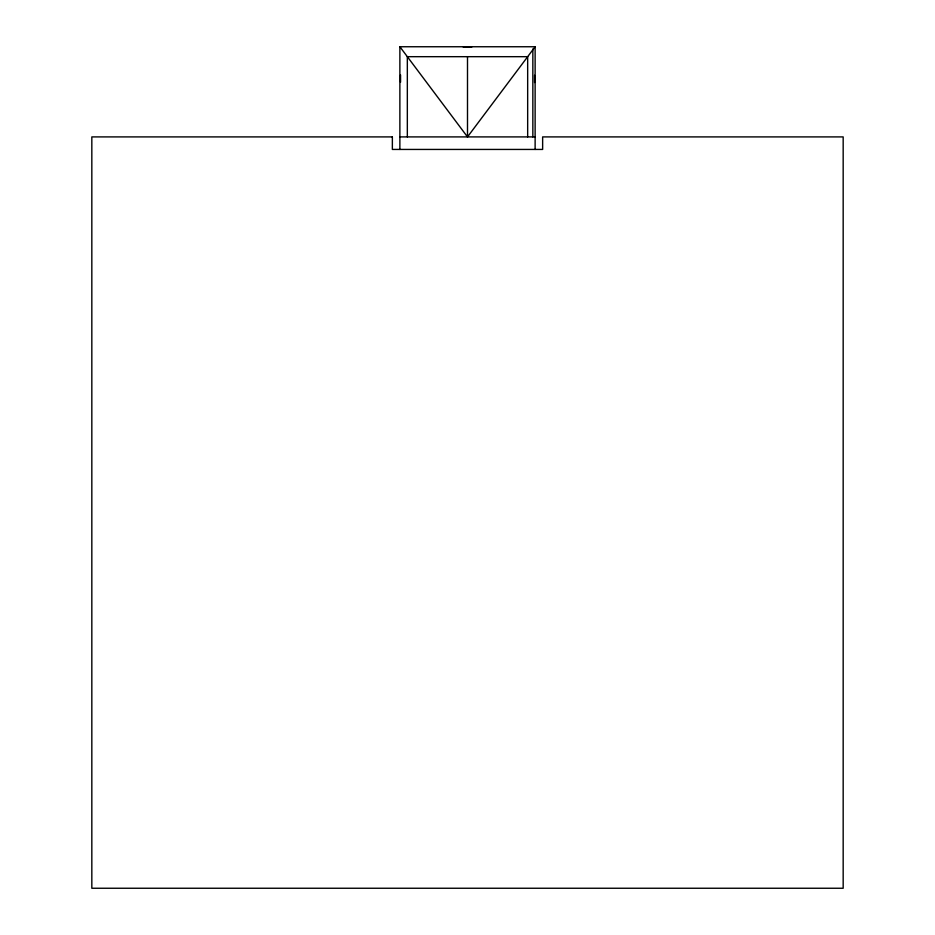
<?xml version="1.0" encoding="UTF-8"?>
<svg xmlns="http://www.w3.org/2000/svg" width="935" height="935" viewBox="0 0 935 935"><rect width="100%" height="100%" fill="white"/><g stroke="black" fill="none" stroke-linecap="round" stroke-linejoin="round"><path stroke-width="1.4" d="M399.876 46.75L467.5 136.907L535.124 46.75L399.876 46.75L399.876 149.436M463.316 47.229L471.684 47.229M399.876 136.907L535.124 136.907M535.124 46.75L535.124 149.436M534.575 75.279L534.575 82.549M532.845 49.029L532.845 136.907M527.667 136.907L527.667 56.684L407.333 56.684L407.333 136.907M467.5 56.684L467.5 136.907M400.554 74.929L400.554 82.198M392.361 136.907L91.829 136.907L91.829 888.25L843.171 888.25L843.171 136.907L542.639 136.907L542.639 149.436L392.361 149.436L392.361 136.907"/></g></svg>
